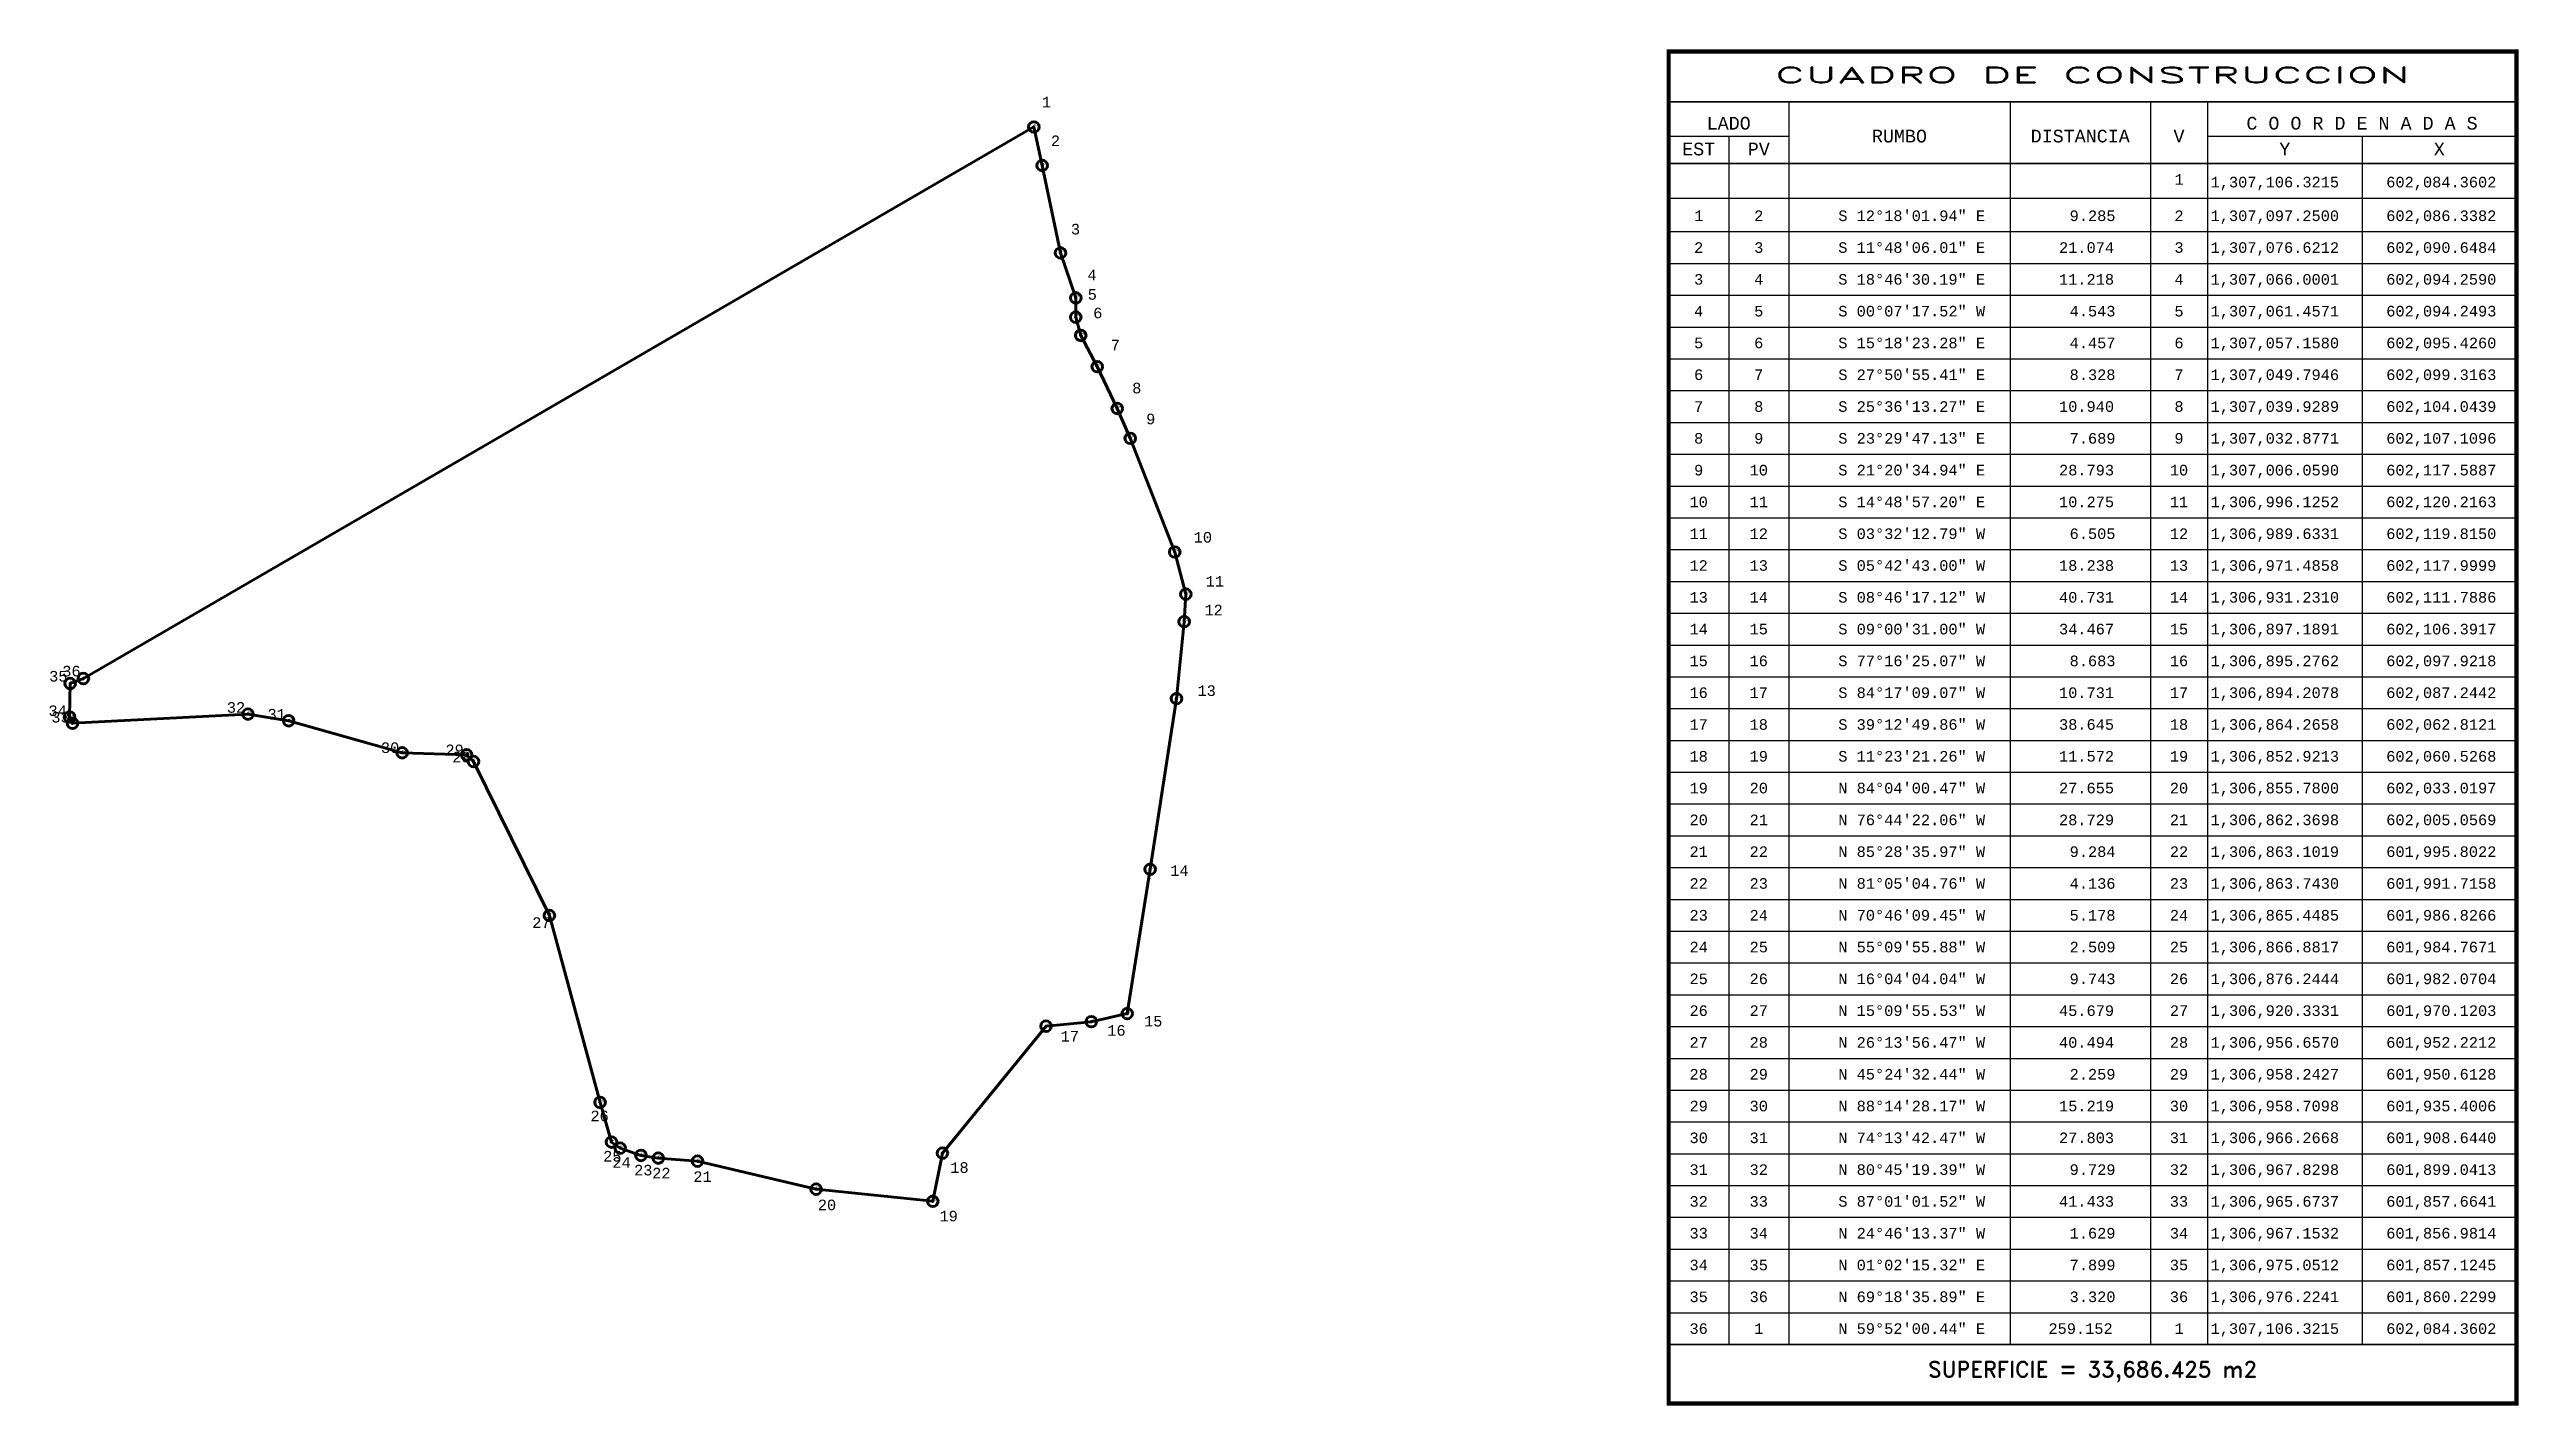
# Model space of a CAD drawing. Header units: millimetres. Extents: x 601852 to 602435, y 1306805 to 1307125.
import ezdxf
from ezdxf.enums import TextEntityAlignment as Align

# ---------------------------------------------------------------- set-up
doc = ezdxf.new("R2010")
doc.units = ezdxf.units.MM
doc.header["$PDMODE"] = 32
doc.header["$PDSIZE"] = 2.5
doc.layers.get('0').update_dxf_attribs({"color": 1, "linetype": 'CONTINUOUS', "lineweight": 100})
for name, color, linetype in [('CVL_CUADCON', 1, 'CONTINUOUS'), ('CVL_CUADCON_LIN', 8, 'CONTINUOUS'), ('CVL_CUADCON_TIT', 1, 'CONTINUOUS'), ('CVL_CUADCON_TX', 2, 'CONTINUOUS'), ('CVL_PUNTO', 2, 'CONTINUOUS'), ('CVL_PUNTO_NUM', 2, 'CONTINUOUS')]:
    doc.layers.add(name, color=color, linetype=linetype)
doc.layers.add('Point', color=5, linetype='CONTINUOUS', lineweight=100)
doc.layers.add('Point_Name', color=1, linetype='CONTINUOUS', lineweight=100)
doc.styles.add('HUECA1', font='hueca1.shx')
doc.styles.add('MONOTXT4', font='monotxt4.shx')
doc.styles.get("Standard").update_dxf_attribs({"font": 'arial.ttf', "width": 0.65})

msp = doc.modelspace()

# ---------------------------------------------------------------- linework, layer by layer
at = {"color": 2, "elevation": 259.8}
msp.add_lwpolyline([(602084.36, 1307106.32), (602086.34, 1307097.25), (602090.65, 1307076.62), (602094.26, 1307066), (602094.25, 1307061.46), (602095.43, 1307057.16), (602099.32, 1307049.79), (602104.04, 1307039.93), (602107.11, 1307032.88), (602117.59, 1307006.06), (602120.22, 1306996.13), (602119.82, 1306989.63), (602118, 1306971.49), (602111.79, 1306931.23), (602106.39, 1306897.19), (602097.92, 1306895.28), (602087.24, 1306894.21), (602062.81, 1306864.27), (602060.53, 1306852.92), (602033.02, 1306855.78), (602005.06, 1306862.37), (601995.8, 1306863.1), (601991.72, 1306863.74), (601986.83, 1306865.45), (601984.77, 1306866.88), (601982.07, 1306876.24), (601970.12, 1306920.33), (601952.22, 1306956.66), (601950.61, 1306958.24), (601935.4, 1306958.71), (601908.64, 1306966.27), (601899.04, 1306967.83), (601857.66, 1306965.67), (601856.98, 1306967.15), (601857.12, 1306975.05), (601860.23, 1306976.22), (602084.36, 1307106.32)], dxfattribs=at)
at = {"layer": 'CVL_CUADCON', "color": 1, "linetype": 'Continuous', "const_width": 1, "flags": 128}
msp.add_lwpolyline([(602234.08, 1307124.13), (602434.01, 1307124.13), (602434.01, 1306805.21), (602234.08, 1306805.21)], close=True, dxfattribs=at)
at = {"layer": 'CVL_CUADCON', "color": 1, "linetype": 'Continuous', "const_width": 0.375, "flags": 128}
for points in [[(602234.08, 1307112.26), (602434.01, 1307112.26)], [(602234.08, 1307097.71), (602434.01, 1307097.71)], [(602234.08, 1306819.13), (602434.01, 1306819.13)]]:
    msp.add_lwpolyline(points, dxfattribs=at)
at = {"layer": 'CVL_CUADCON_LIN', "color": 8, "linetype": 'Continuous'}
for p, q in [((602262.4, 1307112.26), (602262.4, 1306819.13)), ((602314.58, 1307112.26), (602314.58, 1306819.13)), ((602347.69, 1307112.26), (602347.69, 1306819.13)), ((602361.15, 1307112.26), (602361.15, 1306819.13)), ((602234.08, 1307104.19), (602262.4, 1307104.19)), ((602248.23, 1307104.19), (602248.23, 1306819.13)), ((602361.15, 1307104.19), (602434.01, 1307104.19)), ((602397.58, 1307104.19), (602397.58, 1306819.13)), ((602234.08, 1307089.57), (602434.01, 1307089.57)), ((602234.08, 1307081.63), (602434.01, 1307081.63)), ((602234.08, 1307074.13), (602434.01, 1307074.13)), ((602234.08, 1307066.63), (602434.01, 1307066.63)), ((602234.08, 1307059.13), (602434.01, 1307059.13)), ((602234.08, 1307051.63), (602434.01, 1307051.63)), ((602234.08, 1307044.13), (602434.01, 1307044.13)), ((602234.08, 1307036.63), (602434.01, 1307036.63)), ((602234.08, 1307029.13), (602434.01, 1307029.13)), ((602234.08, 1307021.63), (602434.01, 1307021.63)), ((602234.08, 1307014.13), (602434.01, 1307014.13)), ((602234.08, 1307006.63), (602434.01, 1307006.63)), ((602234.08, 1306999.13), (602434.01, 1306999.13)), ((602234.08, 1306991.63), (602434.01, 1306991.63)), ((602234.08, 1306984.13), (602434.01, 1306984.13)), ((602234.08, 1306976.63), (602434.01, 1306976.63)), ((602234.08, 1306969.13), (602434.01, 1306969.13)), ((602234.08, 1306961.63), (602434.01, 1306961.63)), ((602234.08, 1306954.13), (602434.01, 1306954.13)), ((602234.08, 1306946.63), (602434.01, 1306946.63)), ((602234.08, 1306939.13), (602434.01, 1306939.13)), ((602234.08, 1306931.63), (602434.01, 1306931.63)), ((602234.08, 1306924.13), (602434.01, 1306924.13)), ((602234.08, 1306916.63), (602434.01, 1306916.63)), ((602234.08, 1306909.13), (602434.01, 1306909.13)), ((602234.08, 1306901.63), (602434.01, 1306901.63)), ((602234.08, 1306894.13), (602434.01, 1306894.13)), ((602234.08, 1306886.63), (602434.01, 1306886.63)), ((602234.08, 1306879.13), (602434.01, 1306879.13)), ((602234.08, 1306871.63), (602434.01, 1306871.63)), ((602234.08, 1306864.13), (602434.01, 1306864.13)), ((602234.08, 1306856.63), (602434.01, 1306856.63)), ((602234.08, 1306849.13), (602434.01, 1306849.13)), ((602234.08, 1306841.63), (602434.01, 1306841.63)), ((602234.08, 1306834.13), (602434.01, 1306834.13)), ((602234.08, 1306826.63), (602434.01, 1306826.63)), ((602234.08, 1306819.13), (602434.01, 1306819.13))]:
    msp.add_line(p, q, dxfattribs=at)
at = {"layer": 'CVL_PUNTO', "color": 2}
for p in [(602084.36, 1307106.32), (602086.34, 1307097.25), (602090.65, 1307076.62), (602094.26, 1307066), (602094.25, 1307061.46), (602095.43, 1307057.16), (602099.32, 1307049.79), (602104.04, 1307039.93), (602107.11, 1307032.88), (602117.59, 1307006.06), (602120.22, 1306996.13), (602119.82, 1306989.63), (601857.12, 1306975.05), (601860.23, 1306976.22), (601856.98, 1306967.15), (601899.04, 1306967.83), (601908.64, 1306966.27), (602118, 1306971.49), (601857.66, 1306965.67), (601935.4, 1306958.71), (601950.61, 1306958.24), (601952.22, 1306956.66), (602111.79, 1306931.23), (601970.12, 1306920.33), (602106.39, 1306897.19), (602087.24, 1306894.21), (602097.92, 1306895.28), (601982.07, 1306876.24), (601984.77, 1306866.88), (601986.83, 1306865.45), (601991.72, 1306863.74), (601995.8, 1306863.1), (602005.06, 1306862.37), (602062.81, 1306864.27), (602033.02, 1306855.78), (602060.53, 1306852.92)]:
    msp.add_point(p, dxfattribs=at)
at = {"layer": 'Point', "color": 7}
for p in [(602084.36, 1307106.32, 259.8), (602086.34, 1307097.25, 259.9), (602090.65, 1307076.62, 260.49), (602094.26, 1307066, 260.36), (602094.25, 1307061.46, 260.11), (602095.43, 1307057.16, 259.56), (602099.32, 1307049.79, 258.33), (602104.04, 1307039.93, 256.91), (602107.11, 1307032.88, 255.65), (602117.59, 1307006.06, 252.65), (602120.22, 1306996.13, 251.09), (602119.82, 1306989.63, 250.35), (601857.12, 1306975.05, 232.1), (601860.23, 1306976.22, 233.37), (601856.98, 1306967.15, 233.65), (601899.04, 1306967.83, 242.75), (601908.64, 1306966.27, 241.6), (602118, 1306971.49, 247.82), (601857.66, 1306965.67, 234.11), (601935.4, 1306958.71, 249.72), (601950.61, 1306958.24, 253.48), (601952.22, 1306956.66, 253.31), (602111.79, 1306931.23, 244.33), (601970.12, 1306920.33, 260.59), (602106.39, 1306897.19, 244.01), (602087.24, 1306894.21, 239.51), (602097.92, 1306895.28, 240.59), (601982.07, 1306876.24, 254.95), (601984.77, 1306866.88, 253.84), (601986.83, 1306865.45, 253.76), (601991.72, 1306863.74, 253.54), (601995.8, 1306863.1, 253.35), (602005.06, 1306862.37, 251.18), (602062.81, 1306864.27, 234.2), (602033.02, 1306855.78, 244.03), (602060.53, 1306852.92, 234.57)]:
    msp.add_point(p, dxfattribs=at)

# ---------------------------------------------------------------- texts
at = {"layer": 'CVL_CUADCON_TIT', "color": 1, "style": 'HUECA1', "width": 1.758658}
msp.add_text('CUADRO DE CONSTRUCCION', height=3.75, dxfattribs=at).set_placement((602259.08, 1307116.7), (602409.01, 1307116.7), align=Align.FIT)
at = {"layer": 'CVL_CUADCON_TIT', "color": 1, "style": 'MONOTXT4'}
for s, p in [('LADO', (602248.23, 1307105.71)), ('C O O R D E N A D A S', (602397.58, 1307105.71)), ('EST', (602241.15, 1307099.62)), ('PV', (602255.33, 1307099.62)), ('Y', (602379.38, 1307099.62)), ('X', (602415.8, 1307099.62))]:
    msp.add_text(s, height=3, dxfattribs=at).set_placement(p, align=Align.CENTER)
at = {"layer": 'CVL_CUADCON_TIT', "color": 1}
for s, height, style, p in [('RUMBO', 3, 'MONOTXT4', (602288.5, 1307104.18)), ('DISTANCIA', 3, 'MONOTXT4', (602331.13, 1307104.18)), ('V', 3, 'MONOTXT4', (602354.43, 1307104.18)), ('SUPERFICIE = 33,686.425 m2', 3.75, 'HUECA1', (602334.05, 1306812.71))]:
    msp.add_text(s, height=height, dxfattribs=dict(at, style=style)).set_placement(p, align=Align.MIDDLE)
at = {"layer": 'CVL_CUADCON_TX', "color": 2, "style": 'MONOTXT4'}
for s, p in [('1', (602354.42, 1307092.7)), ('1', (602241.15, 1307084.13)), ('2', (602255.32, 1307084.13)), ('2', (602354.42, 1307084.13)), ('2', (602241.15, 1307076.63)), ('3', (602255.32, 1307076.63)), ('3', (602354.42, 1307076.63)), ('3', (602241.15, 1307069.13)), ('4', (602255.32, 1307069.13)), ('4', (602354.42, 1307069.13)), ('4', (602241.15, 1307061.63)), ('5', (602255.32, 1307061.63)), ('5', (602354.42, 1307061.63)), ('5', (602241.15, 1307054.13)), ('6', (602255.32, 1307054.13)), ('6', (602354.42, 1307054.13)), ('6', (602241.15, 1307046.63)), ('7', (602255.32, 1307046.63)), ('7', (602354.42, 1307046.63)), ('7', (602241.15, 1307039.13)), ('8', (602255.32, 1307039.13)), ('8', (602354.42, 1307039.13)), ('8', (602241.15, 1307031.63)), ('9', (602255.32, 1307031.63)), ('9', (602354.42, 1307031.63)), ('9', (602241.15, 1307024.13)), ('10', (602255.32, 1307024.13)), ('10', (602354.42, 1307024.13)), ('10', (602241.15, 1307016.63)), ('11', (602255.32, 1307016.63)), ('11', (602354.42, 1307016.63)), ('11', (602241.15, 1307009.13)), ('12', (602255.32, 1307009.13)), ('12', (602354.42, 1307009.13)), ('12', (602241.15, 1307001.63)), ('13', (602255.32, 1307001.63)), ('13', (602354.42, 1307001.63)), ('13', (602241.15, 1306994.13)), ('14', (602255.32, 1306994.13)), ('14', (602354.42, 1306994.13)), ('14', (602241.15, 1306986.63)), ('15', (602255.32, 1306986.63)), ('15', (602354.42, 1306986.63)), ('15', (602241.15, 1306979.13)), ('16', (602255.32, 1306979.13)), ('16', (602354.42, 1306979.13)), ('16', (602241.15, 1306971.63)), ('17', (602255.32, 1306971.63)), ('17', (602354.42, 1306971.63)), ('17', (602241.15, 1306964.13)), ('18', (602255.32, 1306964.13)), ('18', (602354.42, 1306964.13)), ('18', (602241.15, 1306956.63)), ('19', (602255.32, 1306956.63)), ('19', (602354.42, 1306956.63)), ('19', (602241.15, 1306949.13)), ('20', (602255.32, 1306949.13)), ('20', (602354.42, 1306949.13)), ('20', (602241.15, 1306941.63)), ('21', (602255.32, 1306941.63)), ('21', (602354.42, 1306941.63)), ('21', (602241.15, 1306934.13)), ('22', (602255.32, 1306934.13)), ('22', (602354.42, 1306934.13)), ('22', (602241.15, 1306926.63)), ('23', (602255.32, 1306926.63)), ('23', (602354.42, 1306926.63)), ('23', (602241.15, 1306919.13)), ('24', (602255.32, 1306919.13)), ('24', (602354.42, 1306919.13)), ('24', (602241.15, 1306911.63)), ('25', (602255.32, 1306911.63)), ('25', (602354.42, 1306911.63)), ('25', (602241.15, 1306904.13)), ('26', (602255.32, 1306904.13)), ('26', (602354.42, 1306904.13)), ('26', (602241.15, 1306896.63)), ('27', (602255.32, 1306896.63)), ('27', (602354.42, 1306896.63)), ('27', (602241.15, 1306889.13)), ('28', (602255.32, 1306889.13)), ('28', (602354.42, 1306889.13)), ('28', (602241.15, 1306881.63)), ('29', (602255.32, 1306881.63)), ('29', (602354.42, 1306881.63)), ('29', (602241.15, 1306874.13)), ('30', (602255.32, 1306874.13)), ('30', (602354.42, 1306874.13)), ('30', (602241.15, 1306866.63)), ('31', (602255.32, 1306866.63)), ('31', (602354.42, 1306866.63)), ('31', (602241.15, 1306859.13)), ('32', (602255.32, 1306859.13)), ('32', (602354.42, 1306859.13)), ('32', (602241.15, 1306851.63)), ('33', (602255.32, 1306851.63)), ('33', (602354.42, 1306851.63)), ('33', (602241.15, 1306844.13)), ('34', (602255.32, 1306844.13)), ('34', (602354.42, 1306844.13)), ('34', (602241.15, 1306836.63)), ('35', (602255.32, 1306836.63)), ('35', (602354.42, 1306836.63)), ('35', (602241.15, 1306829.13)), ('36', (602255.32, 1306829.13)), ('36', (602354.42, 1306829.13)), ('36', (602241.15, 1306821.63)), ('1', (602255.32, 1306821.63)), ('1', (602354.42, 1306821.63))]:
    msp.add_text(s, height=2.5, dxfattribs=at).set_placement(p, align=Align.CENTER)
for s, p in [('1,307,106.3215', (602361.88, 1307092.07)), ('602,084.3602', (602403.3, 1307092.07)), ('S 12%%d18\'01.94" E', (602274.08, 1307084.13)), ('9.285', (602328.63, 1307084.13)), ('1,307,097.2500', (602361.88, 1307084.13)), ('602,086.3382', (602403.3, 1307084.13)), ('S 11%%d48\'06.01" E', (602274.08, 1307076.63)), ('21.074', (602326.13, 1307076.63)), ('1,307,076.6212', (602361.88, 1307076.63)), ('602,090.6484', (602403.3, 1307076.63)), ('S 18%%d46\'30.19" E', (602274.08, 1307069.13)), ('11.218', (602326.13, 1307069.13)), ('1,307,066.0001', (602361.88, 1307069.13)), ('602,094.2590', (602403.3, 1307069.13)), ('S 00%%d07\'17.52" W', (602274.08, 1307061.63)), ('4.543', (602328.63, 1307061.63)), ('1,307,061.4571', (602361.88, 1307061.63)), ('602,094.2493', (602403.3, 1307061.63)), ('S 15%%d18\'23.28" E', (602274.08, 1307054.13)), ('4.457', (602328.63, 1307054.13)), ('1,307,057.1580', (602361.88, 1307054.13)), ('602,095.4260', (602403.3, 1307054.13)), ('S 27%%d50\'55.41" E', (602274.08, 1307046.63)), ('8.328', (602328.63, 1307046.63)), ('1,307,049.7946', (602361.88, 1307046.63)), ('602,099.3163', (602403.3, 1307046.63)), ('S 25%%d36\'13.27" E', (602274.08, 1307039.13)), ('10.940', (602326.13, 1307039.13)), ('1,307,039.9289', (602361.88, 1307039.13)), ('602,104.0439', (602403.3, 1307039.13)), ('S 23%%d29\'47.13" E', (602274.08, 1307031.63)), ('7.689', (602328.63, 1307031.63)), ('1,307,032.8771', (602361.88, 1307031.63)), ('602,107.1096', (602403.3, 1307031.63)), ('S 21%%d20\'34.94" E', (602274.08, 1307024.13)), ('28.793', (602326.13, 1307024.13)), ('1,307,006.0590', (602361.88, 1307024.13)), ('602,117.5887', (602403.3, 1307024.13)), ('S 14%%d48\'57.20" E', (602274.08, 1307016.63)), ('10.275', (602326.13, 1307016.63)), ('1,306,996.1252', (602361.88, 1307016.63)), ('602,120.2163', (602403.3, 1307016.63)), ('S 03%%d32\'12.79" W', (602274.08, 1307009.13)), ('6.505', (602328.63, 1307009.13)), ('1,306,989.6331', (602361.88, 1307009.13)), ('602,119.8150', (602403.3, 1307009.13)), ('S 05%%d42\'43.00" W', (602274.08, 1307001.63)), ('18.238', (602326.13, 1307001.63)), ('1,306,971.4858', (602361.88, 1307001.63)), ('602,117.9999', (602403.3, 1307001.63)), ('S 08%%d46\'17.12" W', (602274.08, 1306994.13)), ('40.731', (602326.13, 1306994.13)), ('1,306,931.2310', (602361.88, 1306994.13)), ('602,111.7886', (602403.3, 1306994.13)), ('S 09%%d00\'31.00" W', (602274.08, 1306986.63)), ('34.467', (602326.13, 1306986.63)), ('1,306,897.1891', (602361.88, 1306986.63)), ('602,106.3917', (602403.3, 1306986.63)), ('S 77%%d16\'25.07" W', (602274.08, 1306979.13)), ('8.683', (602328.63, 1306979.13)), ('1,306,895.2762', (602361.88, 1306979.13)), ('602,097.9218', (602403.3, 1306979.13)), ('S 84%%d17\'09.07" W', (602274.08, 1306971.63)), ('10.731', (602326.13, 1306971.63)), ('1,306,894.2078', (602361.88, 1306971.63)), ('602,087.2442', (602403.3, 1306971.63)), ('S 39%%d12\'49.86" W', (602274.08, 1306964.13)), ('38.645', (602326.13, 1306964.13)), ('1,306,864.2658', (602361.88, 1306964.13)), ('602,062.8121', (602403.3, 1306964.13)), ('S 11%%d23\'21.26" W', (602274.08, 1306956.63)), ('11.572', (602326.13, 1306956.63)), ('1,306,852.9213', (602361.88, 1306956.63)), ('602,060.5268', (602403.3, 1306956.63)), ('N 84%%d04\'00.47" W', (602274.08, 1306949.13)), ('27.655', (602326.13, 1306949.13)), ('1,306,855.7800', (602361.88, 1306949.13)), ('602,033.0197', (602403.3, 1306949.13)), ('N 76%%d44\'22.06" W', (602274.08, 1306941.63)), ('28.729', (602326.13, 1306941.63)), ('1,306,862.3698', (602361.88, 1306941.63)), ('602,005.0569', (602403.3, 1306941.63)), ('N 85%%d28\'35.97" W', (602274.08, 1306934.13)), ('9.284', (602328.63, 1306934.13)), ('1,306,863.1019', (602361.88, 1306934.13)), ('601,995.8022', (602403.3, 1306934.13)), ('N 81%%d05\'04.76" W', (602274.08, 1306926.63)), ('4.136', (602328.63, 1306926.63)), ('1,306,863.7430', (602361.88, 1306926.63)), ('601,991.7158', (602403.3, 1306926.63)), ('N 70%%d46\'09.45" W', (602274.08, 1306919.13)), ('5.178', (602328.63, 1306919.13)), ('1,306,865.4485', (602361.88, 1306919.13)), ('601,986.8266', (602403.3, 1306919.13)), ('N 55%%d09\'55.88" W', (602274.08, 1306911.63)), ('2.509', (602328.63, 1306911.63)), ('1,306,866.8817', (602361.88, 1306911.63)), ('601,984.7671', (602403.3, 1306911.63)), ('N 16%%d04\'04.04" W', (602274.08, 1306904.13)), ('9.743', (602328.63, 1306904.13)), ('1,306,876.2444', (602361.88, 1306904.13)), ('601,982.0704', (602403.3, 1306904.13)), ('N 15%%d09\'55.53" W', (602274.08, 1306896.63)), ('45.679', (602326.13, 1306896.63)), ('1,306,920.3331', (602361.88, 1306896.63)), ('601,970.1203', (602403.3, 1306896.63)), ('N 26%%d13\'56.47" W', (602274.08, 1306889.13)), ('40.494', (602326.13, 1306889.13)), ('1,306,956.6570', (602361.88, 1306889.13)), ('601,952.2212', (602403.3, 1306889.13)), ('N 45%%d24\'32.44" W', (602274.08, 1306881.63)), ('2.259', (602328.63, 1306881.63)), ('1,306,958.2427', (602361.88, 1306881.63)), ('601,950.6128', (602403.3, 1306881.63)), ('N 88%%d14\'28.17" W', (602274.08, 1306874.13)), ('15.219', (602326.13, 1306874.13)), ('1,306,958.7098', (602361.88, 1306874.13)), ('601,935.4006', (602403.3, 1306874.13)), ('N 74%%d13\'42.47" W', (602274.08, 1306866.63)), ('27.803', (602326.13, 1306866.63)), ('1,306,966.2668', (602361.88, 1306866.63)), ('601,908.6440', (602403.3, 1306866.63)), ('N 80%%d45\'19.39" W', (602274.08, 1306859.13)), ('9.729', (602328.63, 1306859.13)), ('1,306,967.8298', (602361.88, 1306859.13)), ('601,899.0413', (602403.3, 1306859.13)), ('S 87%%d01\'01.52" W', (602274.08, 1306851.63)), ('41.433', (602326.13, 1306851.63)), ('1,306,965.6737', (602361.88, 1306851.63)), ('601,857.6641', (602403.3, 1306851.63)), ('N 24%%d46\'13.37" W', (602274.08, 1306844.13)), ('1.629', (602328.63, 1306844.13)), ('1,306,967.1532', (602361.88, 1306844.13)), ('601,856.9814', (602403.3, 1306844.13)), ('N 01%%d02\'15.32" E', (602274.08, 1306836.63)), ('7.899', (602328.63, 1306836.63)), ('1,306,975.0512', (602361.88, 1306836.63)), ('601,857.1245', (602403.3, 1306836.63)), ('N 69%%d18\'35.89" E', (602274.08, 1306829.13)), ('3.320', (602328.63, 1306829.13)), ('1,306,976.2241', (602361.88, 1306829.13)), ('601,860.2299', (602403.3, 1306829.13)), ('N 59%%d52\'00.44" E', (602274.08, 1306821.63)), ('259.152', (602323.63, 1306821.63)), ('1,307,106.3215', (602361.88, 1306821.63)), ('602,084.3602', (602403.3, 1306821.63))]:
    msp.add_text(s, height=2.5, dxfattribs=at).set_placement(p)
at = {"layer": 'CVL_PUNTO_NUM', "color": 2, "style": 'MONOTXT4'}
for s, p in [('1', (602086.25, 1307110.95)), ('2', (602088.39, 1307101.81)), ('3', (602093.11, 1307080.97)), ('4', (602097, 1307070.18)), ('5', (602097.07, 1307065.58)), ('6', (602098.37, 1307061.2)), ('7', (602102.51, 1307053.64)), ('8', (602107.56, 1307043.48)), ('9', (602110.85, 1307036.19)), ('10', (602122.06, 1307008.29)), ('11', (602124.89, 1306997.9)), ('12', (602124.59, 1306991.13)), ('36', (601855.25, 1306976.72)), ('35', (601852.15, 1306975.51)), ('13', (602122.96, 1306972.11)), ('34', (601851.99, 1306967.37)), ('33', (601852.67, 1306965.85)), ('32', (601894.05, 1306968.15)), ('31', (601903.65, 1306966.55)), ('30', (601930.4, 1306958.65)), ('29', (601945.61, 1306958.14)), ('28', (601947.23, 1306956.44)), ('14', (602116.54, 1306929.68)), ('27', (601966.07, 1306917.4)), ('17', (602090.7, 1306890.59)), ('16', (602101.68, 1306891.97)), ('15', (602110.36, 1306894.15)), ('26', (601979.8, 1306871.79)), ('25', (601982.8, 1306862.29)), ('24', (601984.97, 1306860.81)), ('23', (601990.1, 1306859.01)), ('22', (601994.37, 1306858.31)), ('21', (602004.07, 1306857.47)), ('18', (602064.67, 1306859.62)), ('20', (602033.42, 1306850.8)), ('19', (602062.12, 1306848.18))]:
    msp.add_text(s, height=2.5, dxfattribs=at).set_placement(p)
at = {"layer": 'Point_Name', "color": 7}
for s, p in [('p1', (602084.36, 1307106.57)), ('p2', (602086.34, 1307097.5)), ('p3', (602090.65, 1307076.87)), ('p4', (602094.26, 1307066.25)), ('p5', (602094.25, 1307061.71)), ('p6', (602095.43, 1307057.41)), ('p7', (602099.32, 1307050.04)), ('p8', (602104.04, 1307040.18)), ('p9', (602107.11, 1307033.13)), ('p10', (602117.59, 1307006.31)), ('p11', (602120.22, 1306996.38)), ('p12', (602119.82, 1306989.88)), ('p35', (601857.12, 1306975.3)), ('p36', (601860.23, 1306976.47)), ('p34', (601856.98, 1306967.4)), ('p32', (601899.04, 1306968.08)), ('p13', (602118, 1306971.74)), ('p33', (601857.66, 1306965.92)), ('p31', (601908.64, 1306966.52)), ('p30', (601935.4, 1306958.96)), ('p29', (601950.61, 1306958.49)), ('p28', (601952.22, 1306956.91)), ('p14', (602111.79, 1306931.48)), ('p27', (601970.12, 1306920.58)), ('p15', (602106.39, 1306897.44)), ('p17', (602087.24, 1306894.46)), ('p16', (602097.92, 1306895.53)), ('p26', (601982.07, 1306876.49)), ('p25', (601984.77, 1306867.13)), ('p24', (601986.83, 1306865.7)), ('p23', (601991.72, 1306863.99)), ('p22', (601995.8, 1306863.35)), ('p21', (602005.06, 1306862.62)), ('p18', (602062.81, 1306864.52)), ('p20', (602033.02, 1306856.03)), ('p19', (602060.53, 1306853.17))]:
    msp.add_text(s, height=0.5, dxfattribs=at).set_placement(p)

doc.saveas('drawing.dxf')
